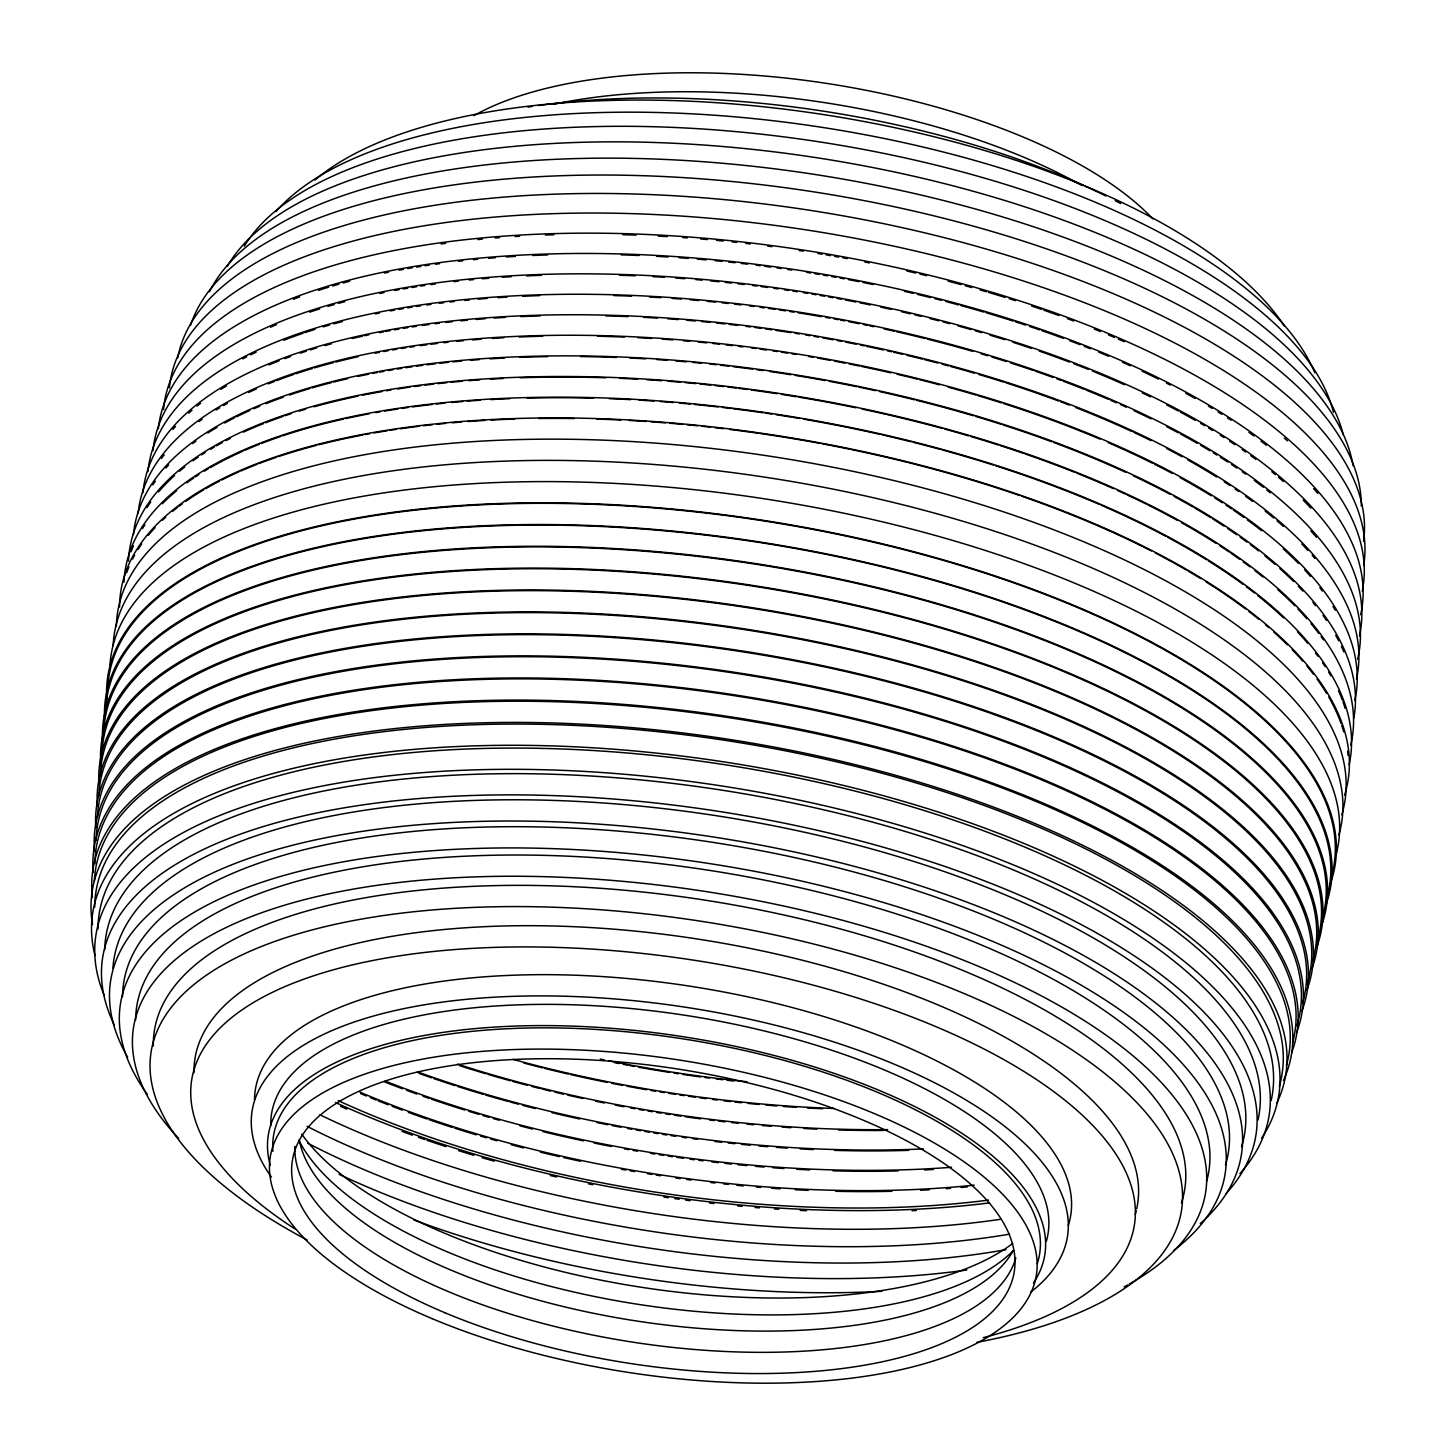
<?xml version="1.0" encoding="UTF-8"?>
<svg xmlns="http://www.w3.org/2000/svg" width="1456" height="1456" viewBox="0 0 1456 1456"><rect width="100%" height="100%" fill="white"/><g stroke="black" fill="none" stroke-linecap="round" stroke-linejoin="round"><path stroke-width="1.5" d="M116.353 626.371A620.875 253.526 8.7 0 1 770.679 456.329A620.875 253.526 8.7 0 1 1341.795 814.796M113.168 645.518A620.875 253.526 8.7 0 1 768.695 477.75A620.875 253.526 8.7 0 1 1338.847 835.016M110.037 664.664A620.875 253.526 8.7 0 1 766.602 499.153A620.875 253.526 8.7 0 1 1335.898 855.163M988.551 1200.108A572.044 233.579 8.7 0 1 338.211 1100.609M100.355 775.83A614.068 250.741 8.7 0 1 746.273 607.443A614.068 250.741 8.7 0 1 1312.657 961.197M97.315 806.296A614.068 250.741 8.7 0 1 741.832 628.501A614.068 250.741 8.7 0 1 1306.815 990.262M887.65 1129.638A587.278 239.803 8.7 0 1 457.475 1064.136M908.708 1150.349A587.278 239.803 8.7 0 1 834.725 1150.367M813.267 1149.567A587.278 239.803 8.7 0 1 800.29 1148.911M787.277 1148.129A587.278 239.803 8.7 0 1 776.412 1147.364M767.676 1146.691A587.278 239.803 8.7 0 1 758.958 1145.981M750.204 1145.199A587.278 239.803 8.7 0 1 741.432 1144.361M734.861 1143.688A587.278 239.803 8.7 0 1 728.291 1142.996M721.703 1142.268A587.278 239.803 8.7 0 1 715.114 1141.504M697.551 1139.338A587.278 239.803 8.7 0 1 693.147 1138.756M686.559 1137.864A587.278 239.803 8.7 0 1 682.172 1137.245M675.584 1136.299A587.278 239.803 8.7 0 1 671.198 1135.644M666.812 1134.988A587.278 239.803 8.7 0 1 662.425 1134.315M658.057 1133.623A587.278 239.803 8.7 0 1 653.671 1132.932M649.303 1132.222A587.278 239.803 8.7 0 1 644.917 1131.494M640.549 1130.748A587.278 239.803 8.7 0 1 636.181 1129.983M631.831 1129.219A587.278 239.803 8.7 0 1 627.463 1128.436M620.929 1127.235A587.278 239.803 8.7 0 1 612.248 1125.597M607.916 1124.76A587.278 239.803 8.7 0 1 597.087 1122.612M579.852 1118.991A587.278 239.803 8.7 0 1 552.097 1112.693M535.189 1108.544A587.278 239.803 8.7 0 1 522.613 1105.322M518.445 1104.212A587.278 239.803 8.7 0 1 510.128 1101.974M508.053 1101.409A587.278 239.803 8.7 0 1 485.449 1094.985M483.41 1094.384A587.278 239.803 8.7 0 1 457.239 1086.322M455.073 1085.63A587.278 239.803 8.7 0 1 433.742 1078.532M431.631 1077.822A587.278 239.803 8.7 0 1 419.073 1073.4M974.21 1185.166A580.926 237.201 8.7 0 1 359.941 1092.146M93.239 872.453A608.481 248.466 8.7 0 1 729.565 694.093A608.481 248.466 8.7 0 1 1291.599 1052.888M96.132 840.221A608.481 248.466 8.7 0 1 738.647 673.746A608.481 248.466 8.7 0 1 1296.841 1025.861M916.388 1210.5A580.926 237.201 8.7 0 1 912.038 1210.7M806.569 1210.7A580.926 237.201 8.7 0 1 800.181 1210.409M778.76 1209.226A580.926 237.201 8.7 0 1 774.465 1208.935M759.395 1207.843A580.926 237.201 8.7 0 1 755.063 1207.497M742.105 1206.387A580.926 237.201 8.7 0 1 737.773 1205.987M713.913 1203.53A580.926 237.201 8.7 0 1 709.563 1203.038M690.017 1200.672A580.926 237.201 8.7 0 1 685.685 1200.108M679.151 1199.234A580.926 237.201 8.7 0 1 674.82 1198.634M668.304 1197.706A580.926 237.201 8.7 0 1 663.972 1197.069M592.756 1184.711A580.926 237.201 8.7 0 1 588.479 1183.837M556.611 1176.976A580.926 237.201 8.7 0 1 550.295 1175.52M494.276 1161.178A580.926 237.201 8.7 0 1 482.1 1157.702M473.855 1155.281A580.926 237.201 8.7 0 1 458.713 1150.677M445.882 1146.582A580.926 237.201 8.7 0 1 426.899 1140.248M424.824 1139.538A580.926 237.201 8.7 0 1 418.582 1137.354M412.394 1135.17A580.926 237.201 8.7 0 1 402.184 1131.439M346.783 1109.09A580.926 237.201 8.7 0 1 340.649 1106.36M967.403 1186.895A583.183 238.129 8.7 0 1 961.124 1187.459M950.586 1188.351A583.183 238.129 8.7 0 1 946.345 1188.66M929.183 1189.789A583.183 238.129 8.7 0 1 920.501 1190.244M891.909 1191.281A583.183 238.129 8.7 0 1 835.78 1191.281M808.135 1190.353A583.183 238.129 8.7 0 1 795.267 1189.716M780.198 1188.824A583.183 238.129 8.7 0 1 771.553 1188.223M760.724 1187.404A583.183 238.129 8.7 0 1 756.392 1187.059M743.361 1185.912A583.183 238.129 8.7 0 1 736.845 1185.293M728.146 1184.42A583.183 238.129 8.7 0 1 723.778 1183.965M715.06 1183A583.183 238.129 8.7 0 1 710.71 1182.509M691.072 1180.088A583.183 238.129 8.7 0 1 686.722 1179.506M680.17 1178.632A583.183 238.129 8.7 0 1 675.821 1178.013M660.569 1175.775A583.183 238.129 8.7 0 1 656.219 1175.119M651.869 1174.428A583.183 238.129 8.7 0 1 647.52 1173.736M634.488 1171.57A583.183 238.129 8.7 0 1 630.157 1170.806M625.825 1170.042A583.183 238.129 8.7 0 1 621.494 1169.277M580.616 1161.269A583.183 238.129 8.7 0 1 563.581 1157.538M559.341 1156.592A583.183 238.129 8.7 0 1 540.34 1152.115M523.614 1147.929A583.183 238.129 8.7 0 1 511.165 1144.671M496.769 1140.74A583.183 238.129 8.7 0 1 490.636 1138.992M486.559 1137.828A583.183 238.129 8.7 0 1 480.48 1136.062M476.258 1134.806A583.183 238.129 8.7 0 1 454.6 1128.145M452.452 1127.454A583.183 238.129 8.7 0 1 429.12 1119.719M427.027 1119.009A583.183 238.129 8.7 0 1 408.39 1112.384M402.256 1110.109A583.183 238.129 8.7 0 1 392.155 1106.287M388.133 1104.74A583.183 238.129 8.7 0 1 378.196 1100.827M376.23 1100.026A583.183 238.129 8.7 0 1 370.352 1097.642M366.457 1096.022A583.183 238.129 8.7 0 1 360.651 1093.602M951.496 1167.293A583.183 238.129 8.7 0 1 385.13 1081.062M94.513 851.014A610.464 249.267 8.7 0 1 732.932 672.053A610.464 249.267 8.7 0 1 1296.805 1032.031M97.479 816.689A610.464 249.267 8.7 0 1 742.032 651.724A610.464 249.267 8.7 0 1 1302.629 1003.02M933.278 1169.477A585.294 239.002 8.7 0 1 924.578 1169.932M898.097 1170.915A585.294 239.002 8.7 0 1 833.16 1170.806M809.627 1169.932A585.294 239.002 8.7 0 1 796.723 1169.277M783.747 1168.495A585.294 239.002 8.7 0 1 772.899 1167.748M764.218 1167.075A585.294 239.002 8.7 0 1 755.5 1166.365M746.782 1165.583A585.294 239.002 8.7 0 1 738.065 1164.745M731.513 1164.09A585.294 239.002 8.7 0 1 724.942 1163.38M718.39 1162.671A585.294 239.002 8.7 0 1 711.82 1161.906M703.066 1160.851A585.294 239.002 8.7 0 1 698.698 1160.305M694.312 1159.74A585.294 239.002 8.7 0 1 689.926 1159.158M683.374 1158.266A585.294 239.002 8.7 0 1 676.803 1157.338M672.435 1156.719A585.294 239.002 8.7 0 1 668.067 1156.064M663.681 1155.409A585.294 239.002 8.7 0 1 659.313 1154.735M654.945 1154.062A585.294 239.002 8.7 0 1 650.595 1153.352M637.51 1151.186A585.294 239.002 8.7 0 1 633.16 1150.422M628.81 1149.658A585.294 239.002 8.7 0 1 624.478 1148.875M611.465 1146.473A585.294 239.002 8.7 0 1 594.194 1143.069M583.456 1140.849A585.294 239.002 8.7 0 1 543.033 1131.658M532.514 1129.055A585.294 239.002 8.7 0 1 519.974 1125.834M499.281 1120.228A585.294 239.002 8.7 0 1 493.129 1118.499M489.052 1117.334A585.294 239.002 8.7 0 1 482.937 1115.551M478.878 1114.35A585.294 239.002 8.7 0 1 468.796 1111.292M464.773 1110.054A585.294 239.002 8.7 0 1 431.413 1099.153M429.302 1098.425A585.294 239.002 8.7 0 1 423.023 1096.241M416.78 1094.02A585.294 239.002 8.7 0 1 406.497 1090.271M402.402 1088.742A585.294 239.002 8.7 0 1 384.275 1081.772M923.468 1148.911A585.294 239.002 8.7 0 1 417.435 1071.871M95.787 827.718A612.339 250.032 8.7 0 1 738.483 650.413A612.339 250.032 8.7 0 1 1301.864 1011.156M98.881 795.213A612.339 250.032 8.7 0 1 747.874 630.139A612.339 250.032 8.7 0 1 1307.124 984.092M834.397 1108.489A589.152 240.568 8.7 0 1 513.131 1059.386M98.972 784.893A615.67 251.397 8.7 0 1 745.181 606.624A615.67 251.397 8.7 0 1 1311.638 969.332M102.011 754.39A615.67 251.397 8.7 0 1 752.115 585.967A615.67 251.397 8.7 0 1 1316.897 942.232M883.337 1130.475A589.152 240.568 8.7 0 1 838.401 1129.947M816.852 1129.146A589.152 240.568 8.7 0 1 803.858 1128.473M790.808 1127.69A589.152 240.568 8.7 0 1 782.072 1127.09M771.134 1126.271A589.152 240.568 8.7 0 1 762.38 1125.543M753.607 1124.76A589.152 240.568 8.7 0 1 747.001 1124.123M738.21 1123.249A589.152 240.568 8.7 0 1 731.622 1122.54M725.015 1121.812A589.152 240.568 8.7 0 1 718.409 1121.047M714.004 1120.538A589.152 240.568 8.7 0 1 709.582 1119.992M700.773 1118.863A589.152 240.568 8.7 0 1 685.357 1116.77M680.953 1116.151A589.152 240.568 8.7 0 1 674.346 1115.187M669.96 1114.513A589.152 240.568 8.7 0 1 665.556 1113.84M661.151 1113.148A589.152 240.568 8.7 0 1 656.765 1112.457M652.379 1111.729A589.152 240.568 8.7 0 1 647.993 1111.001M643.607 1110.255A589.152 240.568 8.7 0 1 639.22 1109.508M634.852 1108.726A589.152 240.568 8.7 0 1 630.484 1107.943M623.932 1106.742A589.152 240.568 8.7 0 1 615.215 1105.104M604.349 1102.975A589.152 240.568 8.7 0 1 595.668 1101.209M582.728 1098.461A589.152 240.568 8.7 0 1 567.676 1095.13M563.399 1094.148A589.152 240.568 8.7 0 1 554.882 1092.146M550.623 1091.126A589.152 240.568 8.7 0 1 542.142 1089.052M540.03 1088.524A589.152 240.568 8.7 0 1 531.604 1086.376M527.4 1085.302A589.152 240.568 8.7 0 1 512.767 1081.408M510.692 1080.825A589.152 240.568 8.7 0 1 488.015 1074.401M485.976 1073.782A589.152 240.568 8.7 0 1 459.696 1065.701M747.074 1081.753A590.881 241.277 8.7 0 1 608.681 1060.805M604.477 1059.968A590.881 241.277 8.7 0 1 600.272 1059.094M100.883 765.383A617.162 251.997 8.7 0 1 744.052 584.129A617.162 251.997 8.7 0 1 1316.97 946.618M103.758 735.062A617.162 251.997 8.7 0 1 752.952 563.763A617.162 251.997 8.7 0 1 1321.593 921.266M822.604 1108.762A590.881 241.277 8.7 0 1 807.388 1107.998M796.487 1107.343A590.881 241.277 8.7 0 1 783.364 1106.451M776.776 1105.941A590.881 241.277 8.7 0 1 765.801 1105.049M759.195 1104.467A590.881 241.277 8.7 0 1 748.184 1103.411M741.559 1102.756A590.881 241.277 8.7 0 1 734.934 1102.046M730.53 1101.555A590.881 241.277 8.7 0 1 723.905 1100.809M717.262 1100.026A590.881 241.277 8.7 0 1 712.858 1099.48M706.215 1098.643A590.881 241.277 8.7 0 1 699.59 1097.769M695.167 1097.187A590.881 241.277 8.7 0 1 688.542 1096.259M684.138 1095.622A590.881 241.277 8.7 0 1 679.715 1094.985M675.311 1094.33A590.881 241.277 8.7 0 1 668.686 1093.31M664.282 1092.619A590.881 241.277 8.7 0 1 659.877 1091.927M655.473 1091.199A590.881 241.277 8.7 0 1 651.069 1090.471M646.682 1089.725A590.881 241.277 8.7 0 1 626.935 1086.194M622.567 1085.375A590.881 241.277 8.7 0 1 611.647 1083.282M607.298 1082.409A590.881 241.277 8.7 0 1 570.534 1074.546M568.386 1074.055A590.881 241.277 8.7 0 1 544.908 1068.449M542.797 1067.921A590.881 241.277 8.7 0 1 523.814 1063.026M102.539 740.249A618.509 252.561 8.7 0 1 751.842 563.017A618.509 252.561 8.7 0 1 1321.557 925.634M105.869 707.416A618.509 252.561 8.7 0 1 758.794 542.36A618.509 252.561 8.7 0 1 1327.326 896.277M733.824 1081.007A592.483 241.933 8.7 0 1 727.181 1080.261M722.758 1079.733A592.483 241.933 8.7 0 1 716.115 1078.914M709.472 1078.077A592.483 241.933 8.7 0 1 705.032 1077.513M700.609 1076.912A592.483 241.933 8.7 0 1 682.882 1074.419M678.46 1073.745A592.483 241.933 8.7 0 1 674.037 1073.072M669.614 1072.399A592.483 241.933 8.7 0 1 638.747 1067.212M634.361 1066.411A592.483 241.933 8.7 0 1 629.957 1065.61M627.773 1065.191A592.483 241.933 8.7 0 1 623.386 1064.372M619 1063.517A592.483 241.933 8.7 0 1 614.632 1062.68M104.504 717.007A619.746 253.053 8.7 0 1 757.411 541.65A619.746 253.053 8.7 0 1 1326.016 904.649M107.726 690.199A619.746 253.053 8.7 0 1 757.102 519.883A619.746 253.053 8.7 0 1 1331.803 875.274M106.816 699.408A620.875 253.526 8.7 0 1 756.246 519.282A620.875 253.526 8.7 0 1 1330.365 883.628M1015.851 1257.875A365.201 149.113 8.7 0 1 632.614 1342.123A365.201 149.113 8.7 0 1 294.913 1146.4M272.891 1151.296A387.569 158.249 8.7 0 1 674.892 1037.637A387.569 158.249 8.7 0 1 1037.291 1263.608M270.725 1125.47A392.847 160.415 8.7 0 1 680.771 1014.632A392.847 160.415 8.7 0 1 1046.3 1241.422M270.252 1165.182A392.847 160.415 8.7 0 1 682.027 1036.545A392.847 160.415 8.7 0 1 1033.469 1282.973M1012.666 1243.515A386.932 157.994 8.7 0 1 641.659 1287.322A386.932 157.994 8.7 0 1 301.756 1134.151M307.343 1240.112A521.248 212.831 8.7 0 1 314.496 929.292A521.248 212.831 8.7 0 1 1061.952 1043.461A521.248 212.831 8.7 0 1 976.812 1342.359M153.299 1046.045A521.248 212.831 8.7 0 1 701.173 899.553A521.248 212.831 8.7 0 1 1181.435 1202.911M254.491 1099.753A412.503 168.441 8.7 0 1 690.071 986.203A412.503 168.441 8.7 0 1 1068.267 1225.57M271.38 1177.085A412.503 168.441 8.7 0 1 683.647 1006.951A412.503 168.441 8.7 0 1 1030.812 1292.018M1012.885 1251.214A365.201 149.131 8.7 0 1 634.525 1320.683A365.201 149.131 8.7 0 1 299.208 1139.757M1136.226 1210.682A476.895 194.722 8.7 0 1 1135.207 1214.377M193.976 1072.708A476.895 194.722 8.7 0 1 685.976 937.3A476.895 194.722 8.7 0 1 1136.663 1208.808M294.986 1228.937A476.895 194.722 8.7 0 1 358.813 963.435A476.895 194.722 8.7 0 1 1017.362 1067.466A476.895 194.722 8.7 0 1 983.291 1337.664M1013.594 1250.358A376.867 153.881 8.7 0 1 639.967 1304.612A376.867 153.881 8.7 0 1 299.354 1141.231M135.626 1020.037A542.342 221.458 8.7 0 1 703.066 869.396A542.342 221.458 8.7 0 1 1206.678 1181.235M178.724 1138.519A542.342 221.458 8.7 0 1 703.139 891.127A542.342 221.458 8.7 0 1 1129.274 1284.065M1127.563 1285.011A542.342 221.458 8.7 0 1 1124.123 1286.886M147.365 1094.475A558.831 228.192 8.7 0 1 706.069 863.044A558.831 228.192 8.7 0 1 1173.536 1250.558M122.559 996.723A558.831 228.192 8.7 0 1 709.946 841.914A558.831 228.192 8.7 0 1 1225.515 1165M966.839 1270.014A538.811 220.02 8.7 0 1 339.084 1174.3M114.169 1024.751A583.419 238.22 8.7 0 1 714.022 810.664A583.419 238.22 8.7 0 1 1225.843 1193.829M104.723 949.585A583.419 238.22 8.7 0 1 711.329 788.551A583.419 238.22 8.7 0 1 1257.984 1120.01M97.971 929.055A593.502 242.351 8.7 0 1 712.676 762.889A593.502 242.351 8.7 0 1 1271.179 1100.427M104.322 995.722A593.502 242.351 8.7 0 1 724.305 786.367A593.502 242.351 8.7 0 1 1239.911 1173.627M1005.932 1249.685A551.988 225.389 8.7 0 1 307.835 1143.251M1009.609 1234.142A563.29 230.012 8.7 0 1 307.125 1126.362M94.968 955.5A600.018 245.008 8.7 0 1 728.018 762.525A600.018 245.008 8.7 0 1 1261.551 1138.264M94.767 907.015A600.018 245.008 8.7 0 1 723.505 740.103A600.018 245.008 8.7 0 1 1279.351 1086.121M989.68 1202.874A578.05 236.036 8.7 0 1 335.426 1102.483M92.456 897.624A606.369 247.593 8.7 0 1 730.584 716.843A606.369 247.593 8.7 0 1 1283.446 1080.57M94.968 863.754A606.369 247.593 8.7 0 1 727.909 694.712A606.369 247.593 8.7 0 1 1292.637 1042.805M163.545 409.518A606.369 247.593 8.7 0 1 799.053 249.449A606.369 247.593 8.7 0 1 1362.252 591.154M528.037 107.089A476.895 194.722 8.7 0 1 532.168 106.452M538.447 105.56A476.895 194.722 8.7 0 1 1105.996 196.032M1115.223 200.71A476.895 194.722 8.7 0 1 1120.665 203.531M554.135 104.195A392.847 160.415 8.7 0 1 1081.699 185.422M473.928 115.606A387.569 158.249 8.7 0 1 825.861 83.283A387.569 158.249 8.7 0 1 1152.934 218.928M314.933 180.034A521.248 212.831 8.7 0 1 818.873 113.877A521.248 212.831 8.7 0 1 1284.319 325.998M275.876 211.648A542.342 221.458 8.7 0 1 822.676 127.455A542.342 221.458 8.7 0 1 1314.841 372.827M244.317 246.191A558.831 228.192 8.7 0 1 816.998 141.505A558.831 228.192 8.7 0 1 1333.478 412.266M209.482 291.764A583.419 238.22 8.7 0 1 811.465 173.937A583.419 238.22 8.7 0 1 1353.079 465.683M190.59 325.198A593.502 242.351 8.7 0 1 812.029 191.591A593.502 242.351 8.7 0 1 1361.287 505.924M177.614 358.322A600.018 245.008 8.7 0 1 809.208 210.192A600.018 245.008 8.7 0 1 1363.544 541.414M119.574 606.988A620.875 253.526 8.7 0 1 766.984 434.052A620.875 253.526 8.7 0 1 1346.09 789.789M1345.617 791.591A620.875 253.526 8.7 0 1 1344.543 795.176M126.672 572.718A619.746 253.053 8.7 0 1 128.965 566.821M132.569 559.049A619.746 253.053 8.7 0 1 134.625 555.209M137.992 549.531A619.746 253.053 8.7 0 1 141.723 543.925M148.312 535.298A619.746 253.053 8.7 0 1 155.046 527.654M162.508 520.192A619.746 253.053 8.7 0 1 165.675 517.262M172.372 511.511A619.746 253.053 8.7 0 1 177.687 507.289M179.288 506.069A619.746 253.053 8.7 0 1 182.528 503.649M185.877 501.264A619.746 253.053 8.7 0 1 203.785 489.762M205.696 488.652A619.746 253.053 8.7 0 1 219.565 481.081M221.621 480.025A619.746 253.053 8.7 0 1 238.784 471.89M240.768 471.034A619.746 253.053 8.7 0 1 257.148 464.282M259.041 463.554A619.746 253.053 8.7 0 1 276.658 457.202M278.66 456.529A619.746 253.053 8.7 0 1 316.716 445.281M318.919 444.717A619.746 253.053 8.7 0 1 363.017 434.962M365.201 434.543A619.746 253.053 8.7 0 1 369.587 433.742M374.01 432.942A619.746 253.053 8.7 0 1 387.442 430.721M389.717 430.357A619.746 253.053 8.7 0 1 395.959 429.411M400.163 428.792A619.746 253.053 8.7 0 1 419.346 426.262M423.66 425.734A619.746 253.053 8.7 0 1 432.359 424.752M436.745 424.297A619.746 253.053 8.7 0 1 445.572 423.405M452.234 422.804A619.746 253.053 8.7 0 1 461.188 422.04M467.958 421.53A619.746 253.053 8.7 0 1 484.775 420.42M491.145 420.056A619.746 253.053 8.7 0 1 514.751 419.055M538.738 418.509A619.746 253.053 8.7 0 1 574.228 418.545M596.705 419.055A619.746 253.053 8.7 0 1 620.838 420.02M629.32 420.456A619.746 253.053 8.7 0 1 646.318 421.476M650.577 421.767A619.746 253.053 8.7 0 1 665.538 422.895M669.815 423.241A619.746 253.053 8.7 0 1 682.664 424.351M686.959 424.752A619.746 253.053 8.7 0 1 697.679 425.807M701.974 426.262A619.746 253.053 8.7 0 1 710.583 427.19M714.878 427.664A619.746 253.053 8.7 0 1 723.486 428.683M729.947 429.465A619.746 253.053 8.7 0 1 757.921 433.196M760.068 433.506A619.746 253.053 8.7 0 1 820.056 443.388M822.185 443.789A619.746 253.053 8.7 0 1 849.776 449.212M851.887 449.667A619.746 253.053 8.7 0 1 906.251 462.062M908.326 462.571A619.746 253.053 8.7 0 1 1019.819 495.55M1021.875 496.259A619.746 253.053 8.7 0 1 1151.423 550.969M1155.427 553.043A619.746 253.053 8.7 0 1 1186.24 569.933M1188.078 571.007A619.746 253.053 8.7 0 1 1200.781 578.596M1206.078 581.89A619.746 253.053 8.7 0 1 1245.681 609.027M1248.993 611.538A619.746 253.053 8.7 0 1 1258.621 619.128M1265.464 624.788A619.746 253.053 8.7 0 1 1268.795 627.627M1273.672 631.904A619.746 253.053 8.7 0 1 1287.413 644.808M1292.218 649.685A619.746 253.053 8.7 0 1 1302.72 661.079M1306.887 665.974A619.746 253.053 8.7 0 1 1313.421 674.164M1317.079 679.078A619.746 253.053 8.7 0 1 1326.58 693.365M1328.782 697.096A619.746 253.053 8.7 0 1 1340.976 723.213M1341.722 725.361A619.746 253.053 8.7 0 1 1343.742 731.84M1347.583 751.078A619.746 253.053 8.7 0 1 1348.001 755.3M124.015 582.2A619.746 253.053 8.7 0 1 770.169 413.286A619.746 253.053 8.7 0 1 1349.111 764.782M131.131 551.715A618.509 252.561 8.7 0 1 133.406 545.818M142.433 528.583A618.509 252.561 8.7 0 1 144.872 524.833M162.344 503.74A618.509 252.561 8.7 0 1 176.74 490.636M186.878 482.791A618.509 252.561 8.7 0 1 193.63 478.059M195.359 476.895A618.509 252.561 8.7 0 1 198.89 474.583M204.35 471.162A618.509 252.561 8.7 0 1 208.099 468.923M209.992 467.813A618.509 252.561 8.7 0 1 243.025 451.105M244.99 450.232A618.509 252.561 8.7 0 1 259.241 444.317M261.334 443.498A618.509 252.561 8.7 0 1 280.808 436.436M282.81 435.763A618.509 252.561 8.7 0 1 343.525 419.055M345.618 418.6A618.509 252.561 8.7 0 1 369.187 413.813M375.775 412.612A618.509 252.561 8.7 0 1 380.198 411.848M384.657 411.083A618.509 252.561 8.7 0 1 397.797 409.009M401.983 408.39A618.509 252.561 8.7 0 1 408.299 407.48M412.539 406.916A618.509 252.561 8.7 0 1 431.85 404.531M436.218 404.04A618.509 252.561 8.7 0 1 444.972 403.13M451.597 402.493A618.509 252.561 8.7 0 1 462.735 401.528M467.23 401.164A618.509 252.561 8.7 0 1 480.098 400.236M490.636 399.599A618.509 252.561 8.7 0 1 509.818 398.671M527.108 398.107A618.509 252.561 8.7 0 1 593.466 398.161M609.263 398.671A618.509 252.561 8.7 0 1 630.666 399.636M639.129 400.109A618.509 252.561 8.7 0 1 653.999 401.073M660.387 401.528A618.509 252.561 8.7 0 1 673.182 402.529M679.588 403.075A618.509 252.561 8.7 0 1 690.29 404.058M694.585 404.459A618.509 252.561 8.7 0 1 718.172 406.952M722.467 407.462A618.509 252.561 8.7 0 1 731.058 408.481M733.205 408.754A618.509 252.561 8.7 0 1 763.272 412.776M765.419 413.085A618.509 252.561 8.7 0 1 771.844 414.05M776.139 414.687A618.509 252.561 8.7 0 1 791.136 417.071M793.265 417.417A618.509 252.561 8.7 0 1 799.672 418.491M803.949 419.219A618.509 252.561 8.7 0 1 880.097 434.379M882.19 434.853A618.509 252.561 8.7 0 1 911.219 441.787M913.276 442.296A618.509 252.561 8.7 0 1 939.83 449.267M942.014 449.849A618.509 252.561 8.7 0 1 993.447 465.065M995.54 465.738A618.509 252.561 8.7 0 1 1099.007 504.267M1101.027 505.141A618.509 252.561 8.7 0 1 1165.728 536.227M1167.694 537.282A618.509 252.561 8.7 0 1 1206.642 559.777M1208.389 560.869A618.509 252.561 8.7 0 1 1242.86 584.202M1246.245 586.695A618.509 252.561 8.7 0 1 1254.471 592.974M1257.675 595.504A618.509 252.561 8.7 0 1 1283.628 617.926M1297.46 631.777A618.509 252.561 8.7 0 1 1307.634 643.17M1315.514 652.961A618.509 252.561 8.7 0 1 1317.971 656.237M1322.612 662.771A618.509 252.561 8.7 0 1 1325.124 666.52M1328.655 672.126A618.509 252.561 8.7 0 1 1330.857 675.857M1338.519 690.781A618.509 252.561 8.7 0 1 1342.341 700.063M1343.014 701.901A618.509 252.561 8.7 0 1 1345.144 708.38M128.492 561.124A618.509 252.561 8.7 0 1 775.593 392.902A618.509 252.561 8.7 0 1 1350.713 745.163M146.983 507.653A617.162 251.997 8.7 0 1 150.696 502.065M158.54 491.946A617.162 251.997 8.7 0 1 174.556 475.53M179.507 471.216A617.162 251.997 8.7 0 1 184.73 466.976M192.993 460.769A617.162 251.997 8.7 0 1 198.071 457.239M201.547 454.927A617.162 251.997 8.7 0 1 205.114 452.634M210.629 449.249A617.162 251.997 8.7 0 1 214.396 447.028M216.307 445.918A617.162 251.997 8.7 0 1 222.167 442.66M226.171 440.531A617.162 251.997 8.7 0 1 230.266 438.438M243.443 432.104A617.162 251.997 8.7 0 1 263.536 423.587M265.629 422.768A617.162 251.997 8.7 0 1 283.065 416.398M285.067 415.706A617.162 251.997 8.7 0 1 291.109 413.704M299.317 411.102A617.162 251.997 8.7 0 1 305.578 409.209M314.096 406.77A617.162 251.997 8.7 0 1 358.176 396.105M362.435 395.231A617.162 251.997 8.7 0 1 382.018 391.555M386.441 390.79A617.162 251.997 8.7 0 1 390.9 390.044M397.652 388.97A617.162 251.997 8.7 0 1 410.155 387.114M414.378 386.532A617.162 251.997 8.7 0 1 420.748 385.694M425.006 385.148A617.162 251.997 8.7 0 1 433.615 384.129M437.947 383.638A617.162 251.997 8.7 0 1 446.664 382.71M451.069 382.273A617.162 251.997 8.7 0 1 462.134 381.254M468.832 380.689A617.162 251.997 8.7 0 1 479.734 379.889M490.199 379.197A617.162 251.997 8.7 0 1 502.902 378.505M520.01 377.796A617.162 251.997 8.7 0 1 606.024 377.796M619.564 378.305A617.162 251.997 8.7 0 1 637.71 379.197M646.828 379.725A617.162 251.997 8.7 0 1 661.679 380.726M668.049 381.199A617.162 251.997 8.7 0 1 680.844 382.255M685.103 382.619A617.162 251.997 8.7 0 1 695.786 383.601M700.063 384.02A617.162 251.997 8.7 0 1 710.746 385.13M715.042 385.585A617.162 251.997 8.7 0 1 723.614 386.55M727.891 387.041A617.162 251.997 8.7 0 1 736.463 388.079M738.611 388.352A617.162 251.997 8.7 0 1 747.183 389.444M751.46 390.026A617.162 251.997 8.7 0 1 777.158 393.684M781.435 394.339A617.162 251.997 8.7 0 1 796.396 396.742M798.525 397.088A617.162 251.997 8.7 0 1 855.8 407.753M862.098 409.081A617.162 251.997 8.7 0 1 885.121 414.123M887.195 414.614A617.162 251.997 8.7 0 1 942.651 428.501M944.817 429.101A617.162 251.997 8.7 0 1 968.568 435.854M970.715 436.472A617.162 251.997 8.7 0 1 998.234 444.954M1000.327 445.627A617.162 251.997 8.7 0 1 1023.077 453.198M1025.133 453.908A617.162 251.997 8.7 0 1 1074.71 472.308M1076.803 473.145A617.162 251.997 8.7 0 1 1113.458 488.652M1117.425 490.435A617.162 251.997 8.7 0 1 1125.251 494.021M1127.181 494.931A617.162 251.997 8.7 0 1 1146.236 504.085M1148.111 505.014A617.162 251.997 8.7 0 1 1177.686 520.52M1181.489 522.649A617.162 251.997 8.7 0 1 1216.306 543.488M1220.055 545.909A617.162 251.997 8.7 0 1 1229.228 552.024M1231.03 553.244A617.162 251.997 8.7 0 1 1239.857 559.432M1243.297 561.907A617.162 251.997 8.7 0 1 1250.031 566.894M1254.963 570.661A617.162 251.997 8.7 0 1 1262.934 576.958M1277.913 589.68A617.162 251.997 8.7 0 1 1294.821 605.769M1297.951 609.008A617.162 251.997 8.7 0 1 1306.833 618.727M1311.001 623.623A617.162 251.997 8.7 0 1 1318.736 633.396M1321.138 636.654A617.162 251.997 8.7 0 1 1323.449 639.912M133.442 534.552A617.162 251.997 8.7 0 1 778.76 372.226A617.162 251.997 8.7 0 1 1353.771 718.299M152.844 484.884A615.67 251.397 8.7 0 1 155.355 481.19M165.838 468.031A615.67 251.397 8.7 0 1 168.605 465.01M192.683 443.57A615.67 251.397 8.7 0 1 195.905 441.186M207.862 432.996A615.67 251.397 8.7 0 1 217.017 427.372M224.697 423.004A615.67 251.397 8.7 0 1 234.725 417.708M236.564 416.78A615.67 251.397 8.7 0 1 249.831 410.501M253.744 408.772A615.67 251.397 8.7 0 1 259.75 406.206M265.866 403.694A615.67 251.397 8.7 0 1 283.465 397.088M289.398 395.031A615.67 251.397 8.7 0 1 309.873 388.552M311.984 387.933A615.67 251.397 8.7 0 1 331.404 382.619M333.406 382.109A615.67 251.397 8.7 0 1 347.675 378.669M358.121 376.376A615.67 251.397 8.7 0 1 368.732 374.174M373.045 373.337A615.67 251.397 8.7 0 1 377.377 372.518M379.561 372.117A615.67 251.397 8.7 0 1 383.929 371.335M388.333 370.552A615.67 251.397 8.7 0 1 392.774 369.806M397.233 369.078A615.67 251.397 8.7 0 1 401.71 368.368M405.86 367.731A615.67 251.397 8.7 0 1 412.103 366.803M416.307 366.22A615.67 251.397 8.7 0 1 422.64 365.365M426.881 364.819A615.67 251.397 8.7 0 1 435.453 363.763M439.748 363.272A615.67 251.397 8.7 0 1 448.448 362.326M452.816 361.889A615.67 251.397 8.7 0 1 461.625 361.052M470.488 360.287A615.67 251.397 8.7 0 1 479.443 359.596M489.871 358.868A615.67 251.397 8.7 0 1 504.595 358.03M519.501 357.357A615.67 251.397 8.7 0 1 547.583 356.629M580.58 356.556A615.67 251.397 8.7 0 1 616.343 357.448M629.884 358.012A615.67 251.397 8.7 0 1 645.754 358.868M656.638 359.541A615.67 251.397 8.7 0 1 667.23 360.287M675.73 360.942A615.67 251.397 8.7 0 1 686.358 361.834M692.747 362.398A615.67 251.397 8.7 0 1 701.264 363.217M709.8 364.073A615.67 251.397 8.7 0 1 716.206 364.746M720.483 365.219A615.67 251.397 8.7 0 1 729.037 366.184M733.314 366.694A615.67 251.397 8.7 0 1 752.552 369.114M756.829 369.697A615.67 251.397 8.7 0 1 763.235 370.57M769.642 371.48A615.67 251.397 8.7 0 1 790.99 374.72M795.249 375.411A615.67 251.397 8.7 0 1 825.006 380.526M829.247 381.308A615.67 251.397 8.7 0 1 856.656 386.677M858.767 387.096A615.67 251.397 8.7 0 1 875.511 390.663M879.697 391.591A615.67 251.397 8.7 0 1 914.859 399.854M916.916 400.364A615.67 251.397 8.7 0 1 973.409 415.761M975.538 416.38A615.67 251.397 8.7 0 1 1000.854 424.206M1002.947 424.879A615.67 251.397 8.7 0 1 1051.851 441.769M1053.835 442.515A615.67 251.397 8.7 0 1 1125.634 472.254M1133.369 475.857A615.67 251.397 8.7 0 1 1170.26 494.367M1174.137 496.46A615.67 251.397 8.7 0 1 1193.01 507.016M1194.848 508.089A615.67 251.397 8.7 0 1 1210.973 517.808M1212.721 518.9A615.67 251.397 8.7 0 1 1224.023 526.144M1227.681 528.583A615.67 251.397 8.7 0 1 1236.654 534.698M1240.166 537.173A615.67 251.397 8.7 0 1 1247.046 542.123M1250.395 544.617A615.67 251.397 8.7 0 1 1258.585 550.859M1264.918 555.901A615.67 251.397 8.7 0 1 1275.037 564.346M1279.86 568.586A615.67 251.397 8.7 0 1 1293.529 581.417M1298.297 586.24A615.67 251.397 8.7 0 1 1302.902 591.1M1312.875 602.438A615.67 251.397 8.7 0 1 1315.532 605.696M1322.994 615.451A615.67 251.397 8.7 0 1 1326.434 620.329M1335.68 635.216A615.67 251.397 8.7 0 1 1338.665 640.786M1341.395 646.355A615.67 251.397 8.7 0 1 1343.87 651.906M138.156 513.549A615.67 251.397 8.7 0 1 786.386 352.261A615.67 251.397 8.7 0 1 1354.826 700.445M161.452 458.494A614.068 250.741 8.7 0 1 164.2 454.873M198.962 421.621A614.068 250.741 8.7 0 1 202.22 419.237M216.107 410.01A614.068 250.741 8.7 0 1 219.783 407.771M223.532 405.551A614.068 250.741 8.7 0 1 227.354 403.367M248.612 392.483A614.068 250.741 8.7 0 1 256.311 388.952M268.323 383.874A614.068 250.741 8.7 0 1 274.511 381.417M276.385 380.689A614.068 250.741 8.7 0 1 293.839 374.41M295.823 373.737A614.068 250.741 8.7 0 1 312.166 368.55M314.259 367.931A614.068 250.741 8.7 0 1 333.533 362.599M335.717 362.034A614.068 250.741 8.7 0 1 358.176 356.684M375.102 353.189A614.068 250.741 8.7 0 1 379.415 352.352M383.747 351.551A614.068 250.741 8.7 0 1 388.115 350.75M392.501 349.986A614.068 250.741 8.7 0 1 396.924 349.24M401.383 348.512A614.068 250.741 8.7 0 1 405.86 347.802M409.991 347.165A614.068 250.741 8.7 0 1 414.141 346.546M420.402 345.654A614.068 250.741 8.7 0 1 426.717 344.817M430.958 344.271A614.068 250.741 8.7 0 1 437.364 343.47M443.807 342.724A614.068 250.741 8.7 0 1 448.12 342.251M456.82 341.341A614.068 250.741 8.7 0 1 463.408 340.704M472.235 339.921A614.068 250.741 8.7 0 1 481.153 339.212M492.383 338.429A614.068 250.741 8.7 0 1 503.74 337.737M519.064 336.991A614.068 250.741 8.7 0 1 542.669 336.245M597.561 336.245A614.068 250.741 8.7 0 1 624.424 337.082M637.946 337.701A614.068 250.741 8.7 0 1 651.524 338.465M662.225 339.139A614.068 250.741 8.7 0 1 672.799 339.903M683.392 340.74A614.068 250.741 8.7 0 1 689.762 341.286M698.243 342.051A614.068 250.741 8.7 0 1 706.761 342.87M713.149 343.525A614.068 250.741 8.7 0 1 719.537 344.198M725.925 344.89A614.068 250.741 8.7 0 1 732.313 345.636M738.72 346.382A614.068 250.741 8.7 0 1 742.979 346.91M751.514 347.984A614.068 250.741 8.7 0 1 755.773 348.548M760.032 349.131A614.068 250.741 8.7 0 1 766.438 350.004M772.827 350.914A614.068 250.741 8.7 0 1 777.085 351.533M781.344 352.17A614.068 250.741 8.7 0 1 787.732 353.135M791.991 353.808A614.068 250.741 8.7 0 1 796.232 354.481M808.972 356.593A614.068 250.741 8.7 0 1 813.212 357.302M817.453 358.049A614.068 250.741 8.7 0 1 830.157 360.324M834.379 361.106A614.068 250.741 8.7 0 1 844.917 363.126M849.121 363.945A614.068 250.741 8.7 0 1 859.622 366.057M861.715 366.493A614.068 250.741 8.7 0 1 890.89 372.827M897.096 374.265A614.068 250.741 8.7 0 1 917.662 379.197M919.719 379.707A614.068 250.741 8.7 0 1 939.429 384.803M948.129 387.132A614.068 250.741 8.7 0 1 976.066 395.067M978.177 395.704A614.068 250.741 8.7 0 1 1001.346 402.839M1003.439 403.494A614.068 250.741 8.7 0 1 1100.099 439.148M1108.162 442.606A614.068 250.741 8.7 0 1 1152.57 463.263M1154.59 464.264A614.068 250.741 8.7 0 1 1172.408 473.491M1180.106 477.641A614.068 250.741 8.7 0 1 1211.246 495.768M1214.741 497.934A614.068 250.741 8.7 0 1 1222.294 502.739M1226.007 505.159A614.068 250.741 8.7 0 1 1231.485 508.817M1233.287 510.037A614.068 250.741 8.7 0 1 1243.861 517.39M1247.282 519.865A614.068 250.741 8.7 0 1 1261.569 530.657M1283.3 548.912A614.068 250.741 8.7 0 1 1298.534 563.508M1304.685 569.951A614.068 250.741 8.7 0 1 1310.509 576.412M1319.864 587.751A614.068 250.741 8.7 0 1 1322.339 590.99M1333.004 606.533A614.068 250.741 8.7 0 1 1335.261 610.246M142.997 492.547A614.068 250.741 8.7 0 1 789.516 331.695A614.068 250.741 8.7 0 1 1356.482 678.951M293.439 299.263A606.369 247.593 8.7 0 1 299.663 296.897M318.464 290.363A606.369 247.593 8.7 0 1 328.565 287.196M332.678 285.958A606.369 247.593 8.7 0 1 338.939 284.138M343.161 282.974A606.369 247.593 8.7 0 1 349.567 281.245M384.348 273.091A606.369 247.593 8.7 0 1 388.552 272.217M399.162 270.161A606.369 247.593 8.7 0 1 403.458 269.378M407.789 268.614A606.369 247.593 8.7 0 1 412.139 267.868M416.507 267.14A606.369 247.593 8.7 0 1 420.93 266.43M425.17 265.756A606.369 247.593 8.7 0 1 429.265 265.138M435.435 264.246A606.369 247.593 8.7 0 1 439.566 263.682M458.476 261.297A606.369 247.593 8.7 0 1 462.735 260.824M473.455 259.696A606.369 247.593 8.7 0 1 477.786 259.277M488.688 258.294A606.369 247.593 8.7 0 1 495.277 257.767M506.342 256.966A606.369 247.593 8.7 0 1 515.278 256.402M532.823 255.492A606.369 247.593 8.7 0 1 547.602 254.946M621.239 254.873A606.369 247.593 8.7 0 1 638.947 255.492M656.765 256.347A606.369 247.593 8.7 0 1 667.958 256.984M679.169 257.73A606.369 247.593 8.7 0 1 688.178 258.385M697.187 259.113A606.369 247.593 8.7 0 1 706.215 259.878M715.26 260.715A606.369 247.593 8.7 0 1 722.03 261.388M728.673 262.062A606.369 247.593 8.7 0 1 734.971 262.735M741.286 263.445A606.369 247.593 8.7 0 1 747.601 264.173M756.028 265.192A606.369 247.593 8.7 0 1 760.232 265.72M764.455 266.266A606.369 247.593 8.7 0 1 770.77 267.103M777.085 267.959A606.369 247.593 8.7 0 1 781.29 268.541M787.605 269.451A606.369 247.593 8.7 0 1 791.809 270.07M806.515 272.345A606.369 247.593 8.7 0 1 810.719 273.018M814.905 273.692A606.369 247.593 8.7 0 1 819.109 274.401M823.295 275.111A606.369 247.593 8.7 0 1 827.481 275.821M831.667 276.567A606.369 247.593 8.7 0 1 835.853 277.295M840.021 278.06A606.369 247.593 8.7 0 1 844.189 278.824M848.357 279.607A606.369 247.593 8.7 0 1 858.767 281.609M862.917 282.428A606.369 247.593 8.7 0 1 873.272 284.539M904.285 291.291A606.369 247.593 8.7 0 1 913.076 293.348M917.462 294.385A606.369 247.593 8.7 0 1 930.548 297.588M934.898 298.68A606.369 247.593 8.7 0 1 941.395 300.336M945.708 301.465A606.369 247.593 8.7 0 1 958.594 304.923M960.742 305.505A606.369 247.593 8.7 0 1 984.074 312.13M986.185 312.749A606.369 247.593 8.7 0 1 1013.212 321.066M1015.269 321.74A606.369 247.593 8.7 0 1 1025.497 325.07M1029.556 326.435A606.369 247.593 8.7 0 1 1039.639 329.857M1041.659 330.567A606.369 247.593 8.7 0 1 1063.444 338.374M1069.614 340.686A606.369 247.593 8.7 0 1 1080.079 344.69M1084.229 346.31A606.369 247.593 8.7 0 1 1090.417 348.767M1098.588 352.079A606.369 247.593 8.7 0 1 1108.671 356.283M1122.54 362.271A606.369 247.593 8.7 0 1 1130.329 365.765M1142.177 371.225A606.369 247.593 8.7 0 1 1158.485 379.088M1166.438 383.092A606.369 247.593 8.7 0 1 1170.369 385.094M1185.785 393.266A606.369 247.593 8.7 0 1 1195.139 398.453M1208.407 406.115A606.369 247.593 8.7 0 1 1212.302 408.444M1218.09 411.975A606.369 247.593 8.7 0 1 1221.875 414.323M1227.481 417.89A606.369 247.593 8.7 0 1 1231.175 420.274M1248.902 432.323A606.369 247.593 8.7 0 1 1253.998 435.981M1260.987 441.15A606.369 247.593 8.7 0 1 1266.356 445.263M1313.603 488.615A606.369 247.593 8.7 0 1 1317.807 493.42M270.525 327.218A608.481 248.466 8.7 0 1 276.403 324.67M309.673 312.13A608.481 248.466 8.7 0 1 319.719 308.872M327.946 306.379A608.481 248.466 8.7 0 1 334.225 304.559M338.447 303.376A608.481 248.466 8.7 0 1 344.872 301.647M379.798 293.457A608.481 248.466 8.7 0 1 384.002 292.601M394.649 290.527A608.481 248.466 8.7 0 1 398.962 289.744M403.294 288.98A608.481 248.466 8.7 0 1 407.662 288.215M412.066 287.487A608.481 248.466 8.7 0 1 416.489 286.777M420.748 286.104A608.481 248.466 8.7 0 1 424.843 285.485M431.049 284.593A608.481 248.466 8.7 0 1 435.198 284.029M454.163 281.645A608.481 248.466 8.7 0 1 458.44 281.154M469.214 280.025A608.481 248.466 8.7 0 1 473.546 279.607M482.282 278.806A608.481 248.466 8.7 0 1 488.888 278.26M502.211 277.277A608.481 248.466 8.7 0 1 511.183 276.713M526.69 275.912A608.481 248.466 8.7 0 1 541.486 275.33M619.728 275.257A608.481 248.466 8.7 0 1 635.289 275.803M653.162 276.658A608.481 248.466 8.7 0 1 664.391 277.313M675.639 278.06A608.481 248.466 8.7 0 1 684.666 278.715M695.822 279.607A608.481 248.466 8.7 0 1 702.12 280.153M710.546 280.935A608.481 248.466 8.7 0 1 718.973 281.754M725.306 282.409A608.481 248.466 8.7 0 1 731.64 283.083M737.974 283.793A608.481 248.466 8.7 0 1 744.307 284.521M752.77 285.54A608.481 248.466 8.7 0 1 756.993 286.068M761.215 286.614A608.481 248.466 8.7 0 1 767.549 287.451M773.9 288.324A608.481 248.466 8.7 0 1 778.123 288.907M784.456 289.817A608.481 248.466 8.7 0 1 788.679 290.436M792.883 291.073A608.481 248.466 8.7 0 1 797.105 291.728M803.439 292.711A608.481 248.466 8.7 0 1 807.643 293.384M811.847 294.076A608.481 248.466 8.7 0 1 816.052 294.767M820.256 295.495A608.481 248.466 8.7 0 1 824.46 296.205M828.664 296.951A608.481 248.466 8.7 0 1 832.868 297.697M837.054 298.462A608.481 248.466 8.7 0 1 841.24 299.226M845.426 300.009A608.481 248.466 8.7 0 1 855.855 302.011M860.023 302.83A608.481 248.466 8.7 0 1 870.415 304.941M880.771 307.125A608.481 248.466 8.7 0 1 891.108 309.382M901.537 311.73A608.481 248.466 8.7 0 1 910.364 313.786M914.75 314.842A608.481 248.466 8.7 0 1 921.339 316.425M930.075 318.591A608.481 248.466 8.7 0 1 938.774 320.811M943.106 321.94A608.481 248.466 8.7 0 1 949.585 323.669M958.194 325.98A608.481 248.466 8.7 0 1 971.006 329.566M975.265 330.785A608.481 248.466 8.7 0 1 981.617 332.641M990.025 335.153A608.481 248.466 8.7 0 1 1004.64 339.648M1012.921 342.269A608.481 248.466 8.7 0 1 1031.303 348.366M1039.384 351.133A608.481 248.466 8.7 0 1 1069.559 362.089M1073.764 363.709A608.481 248.466 8.7 0 1 1088.324 369.405M1092.437 371.062A608.481 248.466 8.7 0 1 1124.469 384.712M1142.323 392.92A608.481 248.466 8.7 0 1 1150.549 396.851M1166.584 404.859A608.481 248.466 8.7 0 1 1178.286 410.974M1180.197 411.993A608.481 248.466 8.7 0 1 1195.249 420.311M1200.763 423.459A608.481 248.466 8.7 0 1 1204.749 425.789M1208.68 428.119A608.481 248.466 8.7 0 1 1212.575 430.466M1220.237 435.198A608.481 248.466 8.7 0 1 1224.005 437.583M1229.574 441.168A608.481 248.466 8.7 0 1 1235.034 444.772M1242.15 449.613A608.481 248.466 8.7 0 1 1245.644 452.033M1250.795 455.71A608.481 248.466 8.7 0 1 1255.818 459.386M1271.834 471.762A608.481 248.466 8.7 0 1 1275.219 474.547M1278.55 477.331A608.481 248.466 8.7 0 1 1283.428 481.517M1303.266 500.172A608.481 248.466 8.7 0 1 1310.837 508.144M158.34 428.81A608.481 248.466 8.7 0 1 800.363 270.488A608.481 248.466 8.7 0 1 1360.65 614.723M94.349 881.244A603.803 246.555 8.7 0 1 731.84 718.099A603.803 246.555 8.7 0 1 1286.321 1065.537M92.529 924.651A603.803 246.555 8.7 0 1 722.813 738.429A603.803 246.555 8.7 0 1 1276.894 1102.975M1000.891 1219.236A572.153 233.633 8.7 0 1 319.865 1114.75M169.406 387.878A603.803 246.555 8.7 0 1 798.034 228.647A603.803 246.555 8.7 0 1 1363.69 565.419M441.186 243.935A603.803 246.555 8.7 0 1 445.682 243.316M477.932 239.567A603.803 246.555 8.7 0 1 482.227 239.148M495.258 237.983A603.803 246.555 8.7 0 1 499.645 237.637M515.115 236.545A603.803 246.555 8.7 0 1 519.574 236.272M545.418 235.035A603.803 246.555 8.7 0 1 553.862 234.762M622.895 234.707A603.803 246.555 8.7 0 1 636.09 235.108M658.239 236.09A603.803 246.555 8.7 0 1 667.139 236.6M682.773 237.601A603.803 246.555 8.7 0 1 687.25 237.929M700.7 238.966A603.803 246.555 8.7 0 1 707.434 239.548M716.443 240.367A603.803 246.555 8.7 0 1 723.195 241.023M732.204 241.933A603.803 246.555 8.7 0 1 736.718 242.406M745.745 243.425A603.803 246.555 8.7 0 1 750.259 243.935M767.676 246.1A603.803 246.555 8.7 0 1 771.88 246.646M799.107 250.523A603.803 246.555 8.7 0 1 803.293 251.16M817.926 253.508A603.803 246.555 8.7 0 1 822.094 254.199M826.28 254.909A603.803 246.555 8.7 0 1 830.448 255.619M834.616 256.347A603.803 246.555 8.7 0 1 838.765 257.093M842.933 257.839A603.803 246.555 8.7 0 1 847.083 258.604M864.937 262.044A603.803 246.555 8.7 0 1 869.378 262.917M906.924 271.016A603.803 246.555 8.7 0 1 915.678 273.055M920.028 274.092A603.803 246.555 8.7 0 1 926.562 275.675M948.165 281.154A603.803 246.555 8.7 0 1 961.015 284.593M965.273 285.758A603.803 246.555 8.7 0 1 971.625 287.524M980.07 289.926A603.803 246.555 8.7 0 1 986.385 291.764M988.478 292.383A603.803 246.555 8.7 0 1 1005.113 297.424M1009.226 298.717A603.803 246.555 8.7 0 1 1015.396 300.664M1031.667 306.015A603.803 246.555 8.7 0 1 1041.713 309.436M1043.879 310.183A603.803 246.555 8.7 0 1 1058.894 315.515M1067.357 318.627A603.803 246.555 8.7 0 1 1073.654 320.993M1094.311 329.074A603.803 246.555 8.7 0 1 1100.39 331.549M1108.435 334.898A603.803 246.555 8.7 0 1 1114.404 337.428M1118.354 339.139A603.803 246.555 8.7 0 1 1124.25 341.705M1284.283 438.11A603.803 246.555 8.7 0 1 1287.45 440.877M112.913 968.44A572.044 233.579 8.7 0 1 721.393 816.507A572.044 233.579 8.7 0 1 1241.531 1146.818M127.655 1057.183A572.044 233.579 8.7 0 1 714.241 837.127A572.044 233.579 8.7 0 1 1200.29 1223.586M881.899 1291.308A522.376 213.304 8.7 0 1 413.868 1219.946M227.172 266.521A572.044 233.579 8.7 0 1 811.975 157.011A572.044 233.579 8.7 0 1 1343.233 434.561M242.752 358.886A610.464 249.267 8.7 0 1 246.756 356.793M250.596 354.845A610.464 249.267 8.7 0 1 256.147 352.134M283.774 340.249A610.464 249.267 8.7 0 1 302.994 333.278M304.977 332.605A610.464 249.267 8.7 0 1 315.042 329.347M323.287 326.854A610.464 249.267 8.7 0 1 329.584 325.034M333.843 323.833A610.464 249.267 8.7 0 1 342.451 321.539M375.302 313.895A610.464 249.267 8.7 0 1 379.525 313.022M390.226 310.947A610.464 249.267 8.7 0 1 394.54 310.164M398.889 309.382A610.464 249.267 8.7 0 1 403.276 308.636M407.68 307.889A610.464 249.267 8.7 0 1 412.121 307.18M416.398 306.506A610.464 249.267 8.7 0 1 420.511 305.887M426.735 304.996A610.464 249.267 8.7 0 1 430.903 304.413M439.312 303.321A610.464 249.267 8.7 0 1 443.534 302.793M449.94 302.029A610.464 249.267 8.7 0 1 454.217 301.538M465.028 300.409A610.464 249.267 8.7 0 1 469.378 299.991M478.132 299.19A610.464 249.267 8.7 0 1 486.977 298.462M498.134 297.661A610.464 249.267 8.7 0 1 507.125 297.097M522.686 296.278A610.464 249.267 8.7 0 1 539.666 295.623M613.813 295.568A610.464 249.267 8.7 0 1 631.631 296.169M649.576 297.024A610.464 249.267 8.7 0 1 660.842 297.679M672.126 298.425A610.464 249.267 8.7 0 1 681.19 299.099M690.253 299.809A610.464 249.267 8.7 0 1 698.698 300.537M707.143 301.319A610.464 249.267 8.7 0 1 715.606 302.138M721.958 302.793A610.464 249.267 8.7 0 1 728.309 303.467M734.661 304.177A610.464 249.267 8.7 0 1 741.031 304.923M749.494 305.942A610.464 249.267 8.7 0 1 753.735 306.47M760.105 307.307A610.464 249.267 8.7 0 1 764.345 307.853M768.586 308.435A610.464 249.267 8.7 0 1 774.938 309.327M779.178 309.928A610.464 249.267 8.7 0 1 785.53 310.856M789.753 311.493A610.464 249.267 8.7 0 1 793.993 312.148M798.216 312.803A610.464 249.267 8.7 0 1 821.439 316.644M825.643 317.39A610.464 249.267 8.7 0 1 829.865 318.136M834.07 318.9A610.464 249.267 8.7 0 1 838.256 319.665M840.367 320.065A610.464 249.267 8.7 0 1 844.553 320.848M848.739 321.649A610.464 249.267 8.7 0 1 859.204 323.705M863.372 324.561A610.464 249.267 8.7 0 1 867.539 325.416M869.614 325.835A610.464 249.267 8.7 0 1 873.782 326.708M884.156 328.947A610.464 249.267 8.7 0 1 894.475 331.24M896.55 331.713A610.464 249.267 8.7 0 1 925.197 338.556M927.399 339.102A610.464 249.267 8.7 0 1 972.735 351.333M981.217 353.826A610.464 249.267 8.7 0 1 987.55 355.719M991.754 356.993A610.464 249.267 8.7 0 1 1006.369 361.543M1010.5 362.872A610.464 249.267 8.7 0 1 1033.014 370.352M1035.034 371.062A610.464 249.267 8.7 0 1 1053.07 377.45M1057.02 378.888A610.464 249.267 8.7 0 1 1060.969 380.362M1063.098 381.144A610.464 249.267 8.7 0 1 1084.083 389.262M1086.158 390.081A610.464 249.267 8.7 0 1 1108.544 399.363M1110.546 400.218A610.464 249.267 8.7 0 1 1116.515 402.821M1120.465 404.55A610.464 249.267 8.7 0 1 1126.343 407.189M1134.078 410.738A610.464 249.267 8.7 0 1 1151.132 418.855M1166.656 426.663A610.464 249.267 8.7 0 1 1178.341 432.814M1180.252 433.852A610.464 249.267 8.7 0 1 1197.123 443.261M1200.781 445.372A610.464 249.267 8.7 0 1 1209.754 450.705M1213.285 452.852A610.464 249.267 8.7 0 1 1216.779 455.018M1220.401 457.275A610.464 249.267 8.7 0 1 1227.863 462.08M1231.539 464.482A610.464 249.267 8.7 0 1 1236.945 468.122M1242.241 471.762A610.464 249.267 8.7 0 1 1245.717 474.201M1254.198 480.353A610.464 249.267 8.7 0 1 1263.28 487.232M1266.811 489.999A610.464 249.267 8.7 0 1 1270.269 492.783M1310.855 530.894A610.464 249.267 8.7 0 1 1316.461 537.319M153.044 450.614A610.464 249.267 8.7 0 1 795.795 290.69A610.464 249.267 8.7 0 1 1359.449 635.926M172.827 429.447A612.339 250.032 8.7 0 1 175.466 426.426M188.734 413.158A612.339 250.032 8.7 0 1 191.974 410.301M197.07 406.078A612.339 250.032 8.7 0 1 200.582 403.294M220.857 389.316A612.339 250.032 8.7 0 1 226.372 385.986M268.869 364.928A612.339 250.032 8.7 0 1 279.097 360.815M284.757 358.649A612.339 250.032 8.7 0 1 290.527 356.556M300.355 353.153A612.339 250.032 8.7 0 1 306.379 351.169M310.456 349.877A612.339 250.032 8.7 0 1 316.644 347.984M325.052 345.545A612.339 250.032 8.7 0 1 331.458 343.762M352.225 338.502A612.339 250.032 8.7 0 1 362.526 336.154M364.619 335.699A612.339 250.032 8.7 0 1 368.805 334.807M379.415 332.66A612.339 250.032 8.7 0 1 383.711 331.822M385.858 331.422A612.339 250.032 8.7 0 1 390.19 330.621M394.558 329.857A612.339 250.032 8.7 0 1 398.962 329.092M403.385 328.364A612.339 250.032 8.7 0 1 407.844 327.636M412.121 326.981A612.339 250.032 8.7 0 1 416.252 326.344M422.495 325.452A612.339 250.032 8.7 0 1 428.774 324.579M435.107 323.76A612.339 250.032 8.7 0 1 439.348 323.232M445.754 322.468A612.339 250.032 8.7 0 1 452.215 321.758M460.897 320.848A612.339 250.032 8.7 0 1 467.449 320.211M476.258 319.446A612.339 250.032 8.7 0 1 485.139 318.737M494.094 318.081A612.339 250.032 8.7 0 1 505.396 317.39M520.848 316.607A612.339 250.032 8.7 0 1 540.049 315.934M605.678 315.879A612.339 250.032 8.7 0 1 628.009 316.607M643.752 317.335A612.339 250.032 8.7 0 1 657.311 318.118M667.813 318.809A612.339 250.032 8.7 0 1 678.369 319.574M686.813 320.247A612.339 250.032 8.7 0 1 695.276 320.975M701.646 321.558A612.339 250.032 8.7 0 1 710.128 322.377M716.479 323.014A612.339 250.032 8.7 0 1 724.979 323.924M729.238 324.397A612.339 250.032 8.7 0 1 737.737 325.38M746.236 326.399A612.339 250.032 8.7 0 1 750.495 326.927M754.736 327.473A612.339 250.032 8.7 0 1 761.124 328.328M765.383 328.892A612.339 250.032 8.7 0 1 771.753 329.784M775.993 330.403A612.339 250.032 8.7 0 1 790.863 332.623M795.103 333.278A612.339 250.032 8.7 0 1 799.344 333.952M805.696 334.989A612.339 250.032 8.7 0 1 809.936 335.699M814.177 336.409A612.339 250.032 8.7 0 1 818.399 337.137M822.622 337.883A612.339 250.032 8.7 0 1 833.16 339.776M837.382 340.558A612.339 250.032 8.7 0 1 841.586 341.359M845.79 342.16A612.339 250.032 8.7 0 1 856.274 344.217M860.46 345.072A612.339 250.032 8.7 0 1 864.646 345.927M866.72 346.364A612.339 250.032 8.7 0 1 883.373 349.931M887.523 350.841A612.339 250.032 8.7 0 1 891.673 351.77M893.729 352.243A612.339 250.032 8.7 0 1 902.611 354.299M907.052 355.355A612.339 250.032 8.7 0 1 922.485 359.122M924.669 359.668A612.339 250.032 8.7 0 1 937.791 363.035M942.141 364.182A612.339 250.032 8.7 0 1 948.639 365.929M950.804 366.512A612.339 250.032 8.7 0 1 974.41 373.173M978.669 374.429A612.339 250.032 8.7 0 1 1003.876 382.164M1005.969 382.837A612.339 250.032 8.7 0 1 1058.658 401.037M1060.787 401.838A612.339 250.032 8.7 0 1 1069.286 405.059M1075.584 407.498A612.339 250.032 8.7 0 1 1131.985 431.522M1133.915 432.414A612.339 250.032 8.7 0 1 1150.95 440.586M1166.638 448.503A612.339 250.032 8.7 0 1 1182.126 456.765M1187.787 459.914A612.339 250.032 8.7 0 1 1216.67 477.004M1224.205 481.79A612.339 250.032 8.7 0 1 1229.738 485.412M1235.161 489.07A612.339 250.032 8.7 0 1 1238.728 491.509M1245.699 496.405A612.339 250.032 8.7 0 1 1252.488 501.337M1265.118 511.02A612.339 250.032 8.7 0 1 1273.691 517.99M1277.003 520.793A612.339 250.032 8.7 0 1 1283.464 526.435M1301.791 543.98A612.339 250.032 8.7 0 1 1307.852 550.423M1312.165 555.246A612.339 250.032 8.7 0 1 1314.932 558.485M147.966 471.562A612.339 250.032 8.7 0 1 794.867 311.511A612.339 250.032 8.7 0 1 1357.611 659.24M432.032 1318.608A387.569 158.249 8.7 0 0 1035.58 1279.187A387.569 158.249 8.7 0 0 492.292 1050.65A387.569 158.249 8.7 0 0 432.032 1318.608M444.808 1312.693A365.201 149.131 8.7 0 0 1013.522 1275.547A365.201 149.131 8.7 0 0 501.592 1060.186A365.201 149.131 8.7 0 0 444.808 1312.693"/></g></svg>
